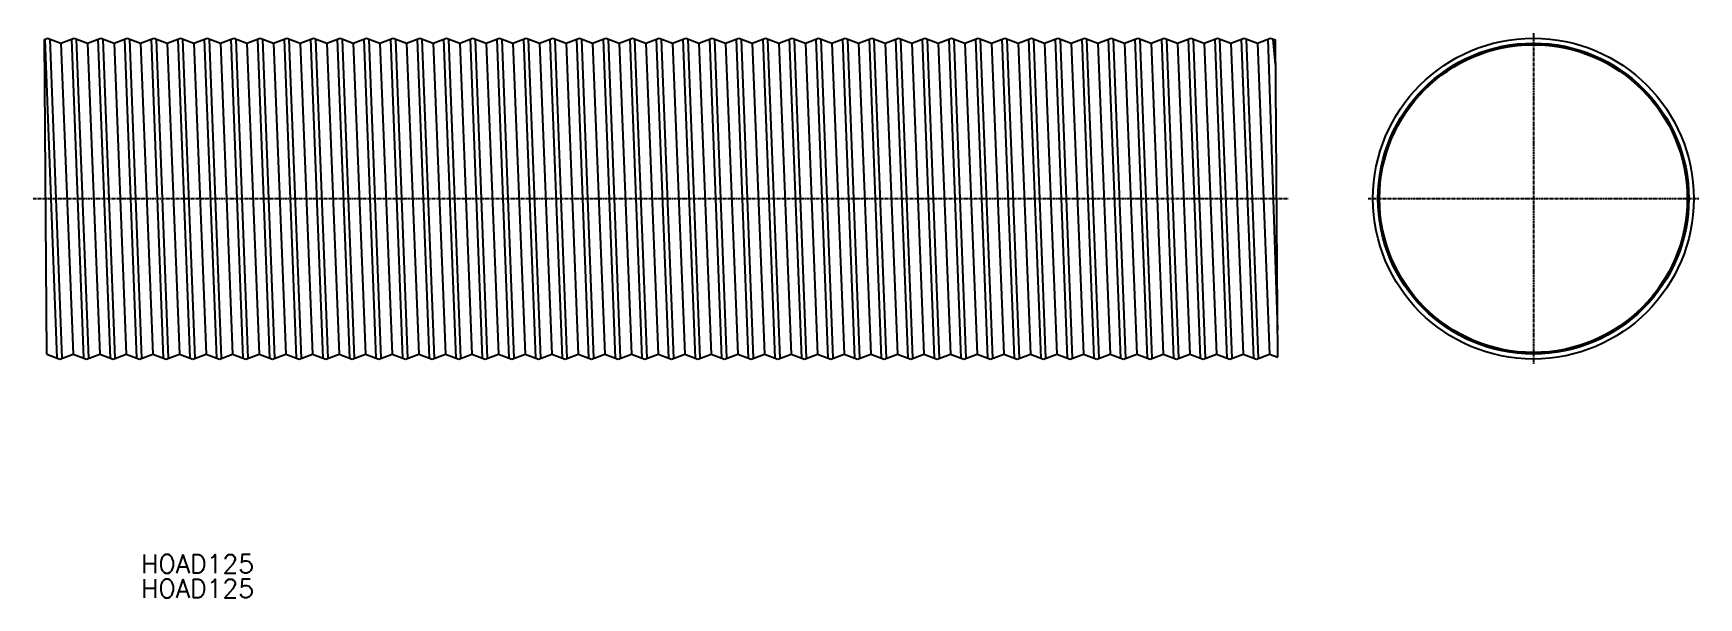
# Model space of a CAD drawing. Extents: x 20 to 696, y 48 to 277.
import ezdxf
from ezdxf.enums import TextEntityAlignment as Align

# ---------------------------------------------------------------- set-up
doc = ezdxf.new("R2010")
doc.units = 0
doc.linetypes.add('CENTER', pattern=[2, 1.25, -0.25, 0.25, -0.25])
doc.layers.get('0').update_dxf_attribs({"linetype": 'CONTINUOUS'})
doc.layers.add('CENTER', color=1, linetype='CENTER')
doc.styles.get("Standard").update_dxf_attribs({"font": 'txt.shx', "bigfont": 'extfont.shx'})

msp = doc.modelspace()

# ---------------------------------------------------------------- linework, layer by layer
at = {"color": 7, "linetype": 'CONTINUOUS'}
for p, q in [((24.13, 274.89), (25.41, 275.37)), ((25.12, 147.02), (24.13, 274.89)), ((29.33, 145.46), (24.41, 275)), ((25.41, 275.37), (30.81, 273.37)), ((31.33, 145.41), (26.41, 275)), ((30.81, 273.37), (36.21, 275.37)), ((30.81, 273.37), (35.8, 147.07)), ((40.13, 145.46), (35.21, 275)), ((36.21, 275.37), (41.61, 273.37)), ((42.13, 145.41), (37.21, 275)), ((41.61, 273.37), (47.01, 275.37)), ((41.61, 273.37), (46.6, 147.07)), ((50.93, 145.46), (46.01, 275)), ((47.01, 275.37), (52.41, 273.37)), ((52.93, 145.41), (48.01, 275)), ((52.41, 273.37), (57.81, 275.37)), ((52.41, 273.37), (57.4, 147.07)), ((61.73, 145.46), (56.81, 275)), ((57.81, 275.37), (63.21, 273.37)), ((63.73, 145.41), (58.81, 275)), ((63.21, 273.37), (68.61, 275.37)), ((63.21, 273.37), (68.2, 147.07)), ((72.53, 145.46), (67.61, 275)), ((68.61, 275.37), (74.01, 273.37)), ((74.53, 145.41), (69.61, 275)), ((74.01, 273.37), (79.41, 275.37)), ((74.01, 273.37), (79, 147.07)), ((83.33, 145.46), (78.41, 275)), ((79.41, 275.37), (84.81, 273.37)), ((85.33, 145.41), (80.41, 275)), ((84.81, 273.37), (90.21, 275.37)), ((84.81, 273.37), (89.8, 147.07)), ((94.13, 145.46), (89.21, 275)), ((90.21, 275.37), (95.61, 273.37)), ((96.13, 145.41), (91.21, 275)), ((95.61, 273.37), (101.01, 275.37)), ((95.61, 273.37), (100.6, 147.07)), ((104.93, 145.46), (100.01, 275)), ((101.01, 275.37), (106.41, 273.37)), ((106.93, 145.41), (102.01, 275)), ((106.41, 273.37), (111.81, 275.37)), ((106.41, 273.37), (111.4, 147.07)), ((115.73, 145.46), (110.81, 275)), ((111.81, 275.37), (117.21, 273.37)), ((117.73, 145.41), (112.81, 275)), ((117.21, 273.37), (122.61, 275.37)), ((117.21, 273.37), (122.2, 147.07)), ((126.53, 145.46), (121.61, 275)), ((122.61, 275.37), (128.01, 273.37)), ((128.53, 145.41), (123.61, 275)), ((128.01, 273.37), (133.41, 275.37)), ((128.01, 273.37), (133, 147.07)), ((137.33, 145.46), (132.41, 275)), ((133.41, 275.37), (138.81, 273.37)), ((139.33, 145.41), (134.41, 275)), ((138.81, 273.37), (144.21, 275.37)), ((138.81, 273.37), (143.8, 147.07)), ((148.13, 145.46), (143.21, 275)), ((144.21, 275.37), (149.61, 273.37)), ((150.13, 145.41), (145.21, 275)), ((149.61, 273.37), (155.01, 275.37)), ((149.61, 273.37), (154.6, 147.07)), ((158.93, 145.46), (154.01, 275)), ((155.01, 275.37), (160.41, 273.37)), ((160.93, 145.41), (156.01, 275)), ((160.41, 273.37), (165.81, 275.37)), ((160.41, 273.37), (165.4, 147.07)), ((169.73, 145.46), (164.81, 275)), ((165.81, 275.37), (171.21, 273.37)), ((171.73, 145.41), (166.81, 275)), ((171.21, 273.37), (176.61, 275.37)), ((171.21, 273.37), (176.2, 147.07)), ((180.53, 145.46), (175.61, 275)), ((176.61, 275.37), (182.01, 273.37)), ((182.53, 145.41), (177.61, 275)), ((182.01, 273.37), (187.41, 275.37)), ((182.01, 273.37), (187, 147.07)), ((191.33, 145.46), (186.41, 275)), ((187.41, 275.37), (192.81, 273.37)), ((193.33, 145.41), (188.41, 275)), ((192.81, 273.37), (198.21, 275.37)), ((192.81, 273.37), (197.8, 147.07)), ((202.13, 145.46), (197.21, 275)), ((198.21, 275.37), (203.61, 273.37)), ((204.13, 145.41), (199.21, 275)), ((203.61, 273.37), (209.01, 275.37)), ((203.61, 273.37), (208.6, 147.07)), ((212.93, 145.46), (208.01, 275)), ((209.01, 275.37), (214.41, 273.37)), ((214.93, 145.41), (210.01, 275)), ((214.41, 273.37), (219.81, 275.37)), ((214.41, 273.37), (219.4, 147.07)), ((223.73, 145.46), (218.81, 275)), ((219.81, 275.37), (225.21, 273.37)), ((225.73, 145.41), (220.81, 275)), ((225.21, 273.37), (230.61, 275.37)), ((225.21, 273.37), (230.2, 147.07)), ((234.53, 145.46), (229.61, 275)), ((230.61, 275.37), (236.01, 273.37)), ((236.53, 145.41), (231.61, 275)), ((236.01, 273.37), (241.41, 275.37)), ((236.01, 273.37), (241, 147.07)), ((245.33, 145.46), (240.41, 275)), ((241.41, 275.37), (246.81, 273.37)), ((247.33, 145.41), (242.41, 275)), ((246.81, 273.37), (252.21, 275.37)), ((246.81, 273.37), (251.8, 147.07)), ((256.13, 145.46), (251.21, 275)), ((252.21, 275.37), (257.61, 273.37)), ((258.13, 145.41), (253.21, 275)), ((257.61, 273.37), (263.01, 275.37)), ((257.61, 273.37), (262.6, 147.07)), ((266.93, 145.46), (262.01, 275)), ((263.01, 275.37), (268.41, 273.37)), ((268.93, 145.41), (264.01, 275)), ((268.41, 273.37), (273.81, 275.37)), ((268.41, 273.37), (273.4, 147.07)), ((277.73, 145.46), (272.81, 275)), ((273.81, 275.37), (279.21, 273.37)), ((279.73, 145.41), (274.81, 275)), ((279.21, 273.37), (284.61, 275.37)), ((279.21, 273.37), (284.2, 147.07)), ((288.53, 145.46), (283.61, 275)), ((284.61, 275.37), (290.01, 273.37)), ((290.53, 145.41), (285.61, 275)), ((290.01, 273.37), (295.41, 275.37)), ((290.01, 273.37), (295, 147.07)), ((299.33, 145.46), (294.41, 275)), ((295.41, 275.37), (300.81, 273.37)), ((301.33, 145.41), (296.41, 275)), ((300.81, 273.37), (306.21, 275.37)), ((300.81, 273.37), (305.8, 147.07)), ((310.13, 145.46), (305.21, 275)), ((306.21, 275.37), (311.61, 273.37)), ((312.13, 145.41), (307.21, 275)), ((311.61, 273.37), (317.01, 275.37)), ((311.61, 273.37), (316.6, 147.07)), ((320.93, 145.46), (316.01, 275)), ((317.01, 275.37), (322.41, 273.37)), ((322.93, 145.41), (318.01, 275)), ((322.41, 273.37), (327.81, 275.37)), ((322.41, 273.37), (327.4, 147.07)), ((331.73, 145.46), (326.81, 275)), ((327.81, 275.37), (333.21, 273.37)), ((333.73, 145.41), (328.81, 275)), ((333.21, 273.37), (338.61, 275.37)), ((333.21, 273.37), (338.2, 147.07)), ((342.53, 145.46), (337.61, 275)), ((338.61, 275.37), (344.01, 273.37)), ((344.53, 145.41), (339.61, 275)), ((344.01, 273.37), (349.41, 275.37)), ((344.01, 273.37), (349, 147.07)), ((353.33, 145.46), (348.41, 275)), ((349.41, 275.37), (354.81, 273.37)), ((355.33, 145.41), (350.41, 275)), ((354.81, 273.37), (360.21, 275.37)), ((354.81, 273.37), (359.8, 147.07)), ((364.13, 145.46), (359.21, 275)), ((360.21, 275.37), (365.61, 273.37)), ((366.13, 145.41), (361.21, 275)), ((365.61, 273.37), (371.01, 275.37)), ((365.61, 273.37), (370.6, 147.07)), ((374.93, 145.46), (370.01, 275)), ((371.01, 275.37), (376.41, 273.37)), ((376.93, 145.41), (372.01, 275)), ((376.41, 273.37), (381.81, 275.37)), ((376.41, 273.37), (381.4, 147.07)), ((385.73, 145.46), (380.81, 275)), ((381.81, 275.37), (387.21, 273.37)), ((387.73, 145.41), (382.81, 275)), ((387.21, 273.37), (392.61, 275.37)), ((387.21, 273.37), (392.2, 147.07)), ((396.53, 145.46), (391.61, 275)), ((392.61, 275.37), (398.01, 273.37)), ((398.53, 145.41), (393.61, 275)), ((398.01, 273.37), (403.41, 275.37)), ((398.01, 273.37), (403, 147.07)), ((407.33, 145.46), (402.41, 275)), ((403.41, 275.37), (408.81, 273.37)), ((409.33, 145.41), (404.41, 275)), ((408.81, 273.37), (414.21, 275.37)), ((408.81, 273.37), (413.8, 147.07)), ((418.13, 145.46), (413.21, 275)), ((414.21, 275.37), (419.61, 273.37)), ((420.13, 145.41), (415.21, 275)), ((419.61, 273.37), (425.01, 275.37)), ((419.61, 273.37), (424.6, 147.07)), ((428.93, 145.46), (424.01, 275)), ((425.01, 275.37), (430.41, 273.37)), ((430.93, 145.41), (426.01, 275)), ((430.41, 273.37), (435.81, 275.37)), ((430.41, 273.37), (435.4, 147.07)), ((439.73, 145.46), (434.81, 275)), ((435.81, 275.37), (441.21, 273.37)), ((441.73, 145.41), (436.81, 275)), ((441.21, 273.37), (446.61, 275.37)), ((441.21, 273.37), (446.2, 147.07)), ((450.53, 145.46), (445.61, 275)), ((446.61, 275.37), (452.01, 273.37)), ((452.53, 145.41), (447.61, 275)), ((452.01, 273.37), (457.41, 275.37)), ((452.01, 273.37), (457, 147.07)), ((461.33, 145.46), (456.41, 275)), ((457.41, 275.37), (462.81, 273.37)), ((463.33, 145.41), (458.41, 275)), ((462.81, 273.37), (468.21, 275.37)), ((462.81, 273.37), (467.8, 147.07)), ((472.13, 145.46), (467.21, 275)), ((468.21, 275.37), (473.61, 273.37)), ((474.13, 145.41), (469.21, 275)), ((473.61, 273.37), (479.01, 275.37)), ((473.61, 273.37), (478.6, 147.07)), ((482.93, 145.46), (478.01, 275)), ((479.01, 275.37), (484.41, 273.37)), ((484.93, 145.41), (480.01, 275)), ((484.41, 273.37), (489.81, 275.37)), ((484.41, 273.37), (489.4, 147.07)), ((493.73, 145.46), (488.81, 275)), ((489.81, 275.37), (495.21, 273.37)), ((495.73, 145.41), (490.81, 275)), ((495.21, 273.37), (500.61, 275.37)), ((495.21, 273.37), (500.2, 147.07)), ((504.53, 145.46), (499.61, 275)), ((500.61, 275.37), (506.01, 273.37)), ((506.53, 145.41), (501.61, 275)), ((506.01, 273.37), (511.41, 275.37)), ((506.01, 273.37), (511, 147.07)), ((515.33, 145.46), (510.41, 275)), ((511.41, 275.37), (516.81, 273.37)), ((517.33, 145.41), (512.41, 275)), ((516.81, 273.37), (522.21, 275.37)), ((516.81, 273.37), (521.8, 147.07)), ((525.12, 156.83), (521.21, 275)), ((522.21, 275.37), (524.13, 274.66)), ((524.13, 264.63), (523.21, 275)), ((525.12, 145.84), (524.13, 274.66)), ((25.12, 147.02), (30.4, 145.07)), ((30.4, 145.07), (35.8, 147.07)), ((35.8, 147.07), (41.2, 145.07)), ((41.2, 145.07), (46.6, 147.07)), ((46.6, 147.07), (52, 145.07)), ((52, 145.07), (57.4, 147.07)), ((57.4, 147.07), (62.8, 145.07)), ((62.8, 145.07), (68.2, 147.07)), ((68.2, 147.07), (73.6, 145.07)), ((73.6, 145.07), (79, 147.07)), ((79, 147.07), (84.4, 145.07)), ((84.4, 145.07), (89.8, 147.07)), ((89.8, 147.07), (95.2, 145.07)), ((95.2, 145.07), (100.6, 147.07)), ((100.6, 147.07), (106, 145.07)), ((106, 145.07), (111.4, 147.07)), ((111.4, 147.07), (116.8, 145.07)), ((116.8, 145.07), (122.2, 147.07)), ((122.2, 147.07), (127.6, 145.07)), ((127.6, 145.07), (133, 147.07)), ((133, 147.07), (138.4, 145.07)), ((138.4, 145.07), (143.8, 147.07)), ((143.8, 147.07), (149.2, 145.07)), ((149.2, 145.07), (154.6, 147.07)), ((154.6, 147.07), (160, 145.07)), ((160, 145.07), (165.4, 147.07)), ((165.4, 147.07), (170.8, 145.07)), ((170.8, 145.07), (176.2, 147.07)), ((176.2, 147.07), (181.6, 145.07)), ((181.6, 145.07), (187, 147.07)), ((187, 147.07), (192.4, 145.07)), ((192.4, 145.07), (197.8, 147.07)), ((197.8, 147.07), (203.2, 145.07)), ((203.2, 145.07), (208.6, 147.07)), ((208.6, 147.07), (214, 145.07)), ((214, 145.07), (219.4, 147.07)), ((219.4, 147.07), (224.8, 145.07)), ((224.8, 145.07), (230.2, 147.07)), ((230.2, 147.07), (235.6, 145.07)), ((235.6, 145.07), (241, 147.07)), ((241, 147.07), (246.4, 145.07)), ((246.4, 145.07), (251.8, 147.07)), ((251.8, 147.07), (257.2, 145.07)), ((257.2, 145.07), (262.6, 147.07)), ((262.6, 147.07), (268, 145.07)), ((268, 145.07), (273.4, 147.07)), ((273.4, 147.07), (278.8, 145.07)), ((278.8, 145.07), (284.2, 147.07)), ((284.2, 147.07), (289.6, 145.07)), ((289.6, 145.07), (295, 147.07)), ((295, 147.07), (300.4, 145.07)), ((300.4, 145.07), (305.8, 147.07)), ((305.8, 147.07), (311.2, 145.07)), ((311.2, 145.07), (316.6, 147.07)), ((316.6, 147.07), (322, 145.07)), ((322, 145.07), (327.4, 147.07)), ((327.4, 147.07), (332.8, 145.07)), ((332.8, 145.07), (338.2, 147.07)), ((338.2, 147.07), (343.6, 145.07)), ((343.6, 145.07), (349, 147.07)), ((349, 147.07), (354.4, 145.07)), ((354.4, 145.07), (359.8, 147.07)), ((359.8, 147.07), (365.2, 145.07)), ((365.2, 145.07), (370.6, 147.07)), ((370.6, 147.07), (376, 145.07)), ((376, 145.07), (381.4, 147.07)), ((381.4, 147.07), (386.8, 145.07)), ((386.8, 145.07), (392.2, 147.07)), ((392.2, 147.07), (397.6, 145.07)), ((397.6, 145.07), (403, 147.07)), ((403, 147.07), (408.4, 145.07)), ((408.4, 145.07), (413.8, 147.07)), ((413.8, 147.07), (419.2, 145.07)), ((419.2, 145.07), (424.6, 147.07)), ((424.6, 147.07), (430, 145.07)), ((430, 145.07), (435.4, 147.07)), ((435.4, 147.07), (440.8, 145.07)), ((440.8, 145.07), (446.2, 147.07)), ((446.2, 147.07), (451.6, 145.07)), ((451.6, 145.07), (457, 147.07)), ((457, 147.07), (462.4, 145.07)), ((462.4, 145.07), (467.8, 147.07)), ((467.8, 147.07), (473.2, 145.07)), ((473.2, 145.07), (478.6, 147.07)), ((478.6, 147.07), (484, 145.07)), ((484, 145.07), (489.4, 147.07)), ((489.4, 147.07), (494.8, 145.07)), ((494.8, 145.07), (500.2, 147.07)), ((500.2, 147.07), (505.6, 145.07)), ((505.6, 145.07), (511, 147.07)), ((511, 147.07), (516.4, 145.07)), ((516.4, 145.07), (521.8, 147.07)), ((521.8, 147.07), (525.12, 145.84))]:
    msp.add_line(p, q, dxfattribs=at)
for radius in [65.15, 62.5]:
    msp.add_circle((628.92, 210.22), radius, dxfattribs=at)
at = {"color": 3, "linetype": 'CONTINUOUS'}
msp.add_circle((628.92, 210.22), 63.15, dxfattribs=at)
at = {"layer": 'CENTER', "color": 1, "linetype": 'CENTER'}
for p, q in [((628.92, 277.37), (628.92, 143.07)), ((19.63, 210.22), (529.63, 210.22)), ((561.77, 210.22), (696.07, 210.22))]:
    msp.add_line(p, q, dxfattribs=at)

# ---------------------------------------------------------------- texts
at = {"color": 7, "linetype": 'CONTINUOUS'}
for p in [(63.33, 61.86), (63.33, 51.86)]:
    msp.add_text('HOAD125', height=7.5, dxfattribs=at).set_placement(p, align=Align.MIDDLE_LEFT)

doc.saveas('drawing.dxf')
